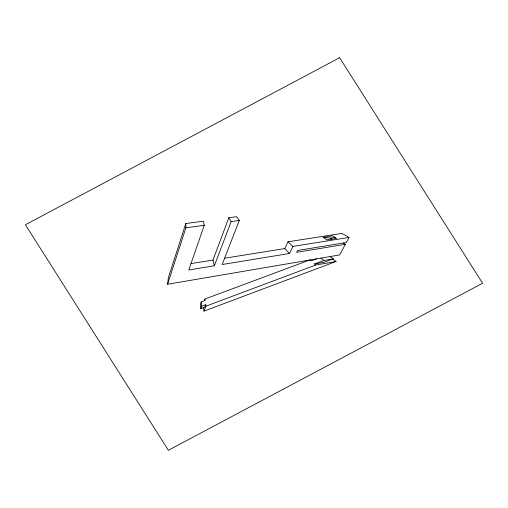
<?xml version="1.0" encoding="UTF-8"?>
<svg xmlns="http://www.w3.org/2000/svg" width="508" height="508" viewBox="0 0 508 508"><rect width="100%" height="100%" fill="white"/><g stroke="black" fill="none" stroke-linecap="round" stroke-linejoin="round"><path stroke-width="0.76" d="M167.576 284.245L168.389 277.597L185.807 223.552L203.289 221.19L204.286 225.273L188.779 269.983L214.357 265.792L231.146 221.577L228.822 217.742L236.601 216.694L239.319 220.447L222.155 264.516L289.541 253.473L292.875 246.424L349.066 237.458L346.316 242.532L297.504 250.476L296.621 252.317L345.345 244.329L339.604 254.927L167.576 284.245L185.871 227.806L185.807 223.552M214.357 265.792L212.954 260.083L228.822 217.742M309.55 260.052L204.978 299.015L205.162 300.393L201.289 301.841L200.374 304.248L200.806 308.648L204.775 307.162L205.727 304.698L201.752 306.184L200.806 308.648M204.33 300.704L204.978 299.015M332.829 259.004L336.048 261.487L204 311.131L205.924 306.184L205.727 304.698M224.606 258.216L284.81 248.577L287.953 241.802L341.852 233.394L349.066 237.458M336.048 261.487L315.754 265.03L314.579 263.957L323.888 260.471L333.197 258.87L330.168 256.54M205.924 306.184L315.754 265.03M333.197 258.87L323.977 262.325L314.579 263.957M316.503 258.864L311.194 260.845L310.204 259.937M190.995 263.601L212.954 260.083M323.126 237.331L332.518 235.858L336.582 238.366L326.962 239.89L323.126 237.331L330.251 238.169L335.039 237.414M185.871 227.806L204.286 225.273M231.14 221.577L239.319 220.447M343.249 243.034L345.345 244.329M330.251 238.169L331.749 239.128M321.024 258.096L323.888 260.471M287.953 241.802L292.875 246.424M284.81 248.577L289.541 253.473M203.587 307.607L204 311.131M201.289 301.841L201.752 306.184M339.63 57.728L25.4 224.752L168.37 450.272L482.6 283.248L339.63 57.728"/></g></svg>
